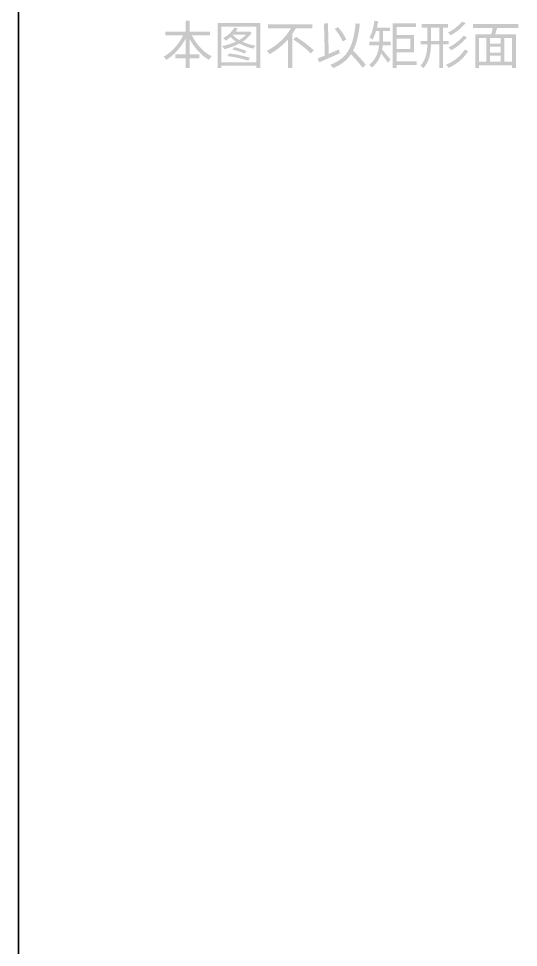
# Model space of a CAD drawing. Header units: millimetres. Extents: x -4600 to 229000, y -4300 to 19460.
# Drawn here: x 137400 to 140190, y 7580 to 12768 of the extents above; entities that cross this region are included whole.
import ezdxf

# ---------------------------------------------------------------- set-up
doc = ezdxf.new("R2010")
doc.units = ezdxf.units.MM
doc.header["$LTSCALE"] = 100
doc.layers.add('A-SHEET', color=7, linetype='Continuous', lineweight=35)
doc.layers.add('R2-LEGEND', color=7, linetype='Continuous', lineweight=18)

# ---------------------------------------------------------------- blocks, each defined once
blk = doc.blocks.new('A04_SHEET')
at = {"layer": 'R2-LEGEND'}
h = blk.add_hatch(color=256, dxfattribs=at)
edge = h.paths.add_edge_path()
edge.add_line((18331.8, 12755.4), (18331.8, 12695.2))
edge.add_line((18331.8, 12695.2), (18218.6, 12695.2))
edge.add_line((18218.6, 12695.2), (18218.6, 12673.4))
edge.add_line((18218.6, 12673.4), (18318.3, 12673.4))
edge.add_spline(control_points=[(18318.3, 12673.4), (18294, 12624.2), (18252.4, 12577.7), (18208.9, 12555.1)], knot_values=[0, 0, 0, 0, 1, 1, 1, 1], degree=3, periodic=0)
edge.add_spline(control_points=[(18208.9, 12555.1), (18213.8, 12550.8), (18220.6, 12542.8), (18224.4, 12537.3)], knot_values=[0, 0, 0, 0, 1, 1, 1, 1], degree=3, periodic=0)
edge.add_spline(control_points=[(18224.4, 12537.3), (18266.2, 12562), (18305.4, 12605.2), (18331.8, 12655.1)], knot_values=[0, 0, 0, 0, 1, 1, 1, 1], degree=3, periodic=0)
edge.add_line((18331.8, 12655.1), (18331.8, 12567.4))
edge.add_line((18331.8, 12567.4), (18275.6, 12567.4))
edge.add_line((18275.6, 12567.4), (18275.6, 12545.7))
edge.add_line((18275.6, 12545.7), (18331.8, 12545.7))
edge.add_line((18331.8, 12545.7), (18331.8, 12492.1))
edge.add_line((18331.8, 12492.1), (18354.4, 12492.1))
edge.add_line((18354.4, 12492.1), (18354.4, 12545.7))
edge.add_line((18354.4, 12545.7), (18409.1, 12545.7))
edge.add_line((18409.1, 12545.7), (18409.1, 12567.4))
edge.add_line((18409.1, 12567.4), (18354.4, 12567.4))
edge.add_line((18354.4, 12567.4), (18354.4, 12654.8))
edge.add_spline(control_points=[(18354.4, 12654.8), (18380.2, 12605.2), (18419.2, 12561.7), (18462.1, 12537.9)], knot_values=[0, 0, 0, 0, 1, 1, 1, 1], degree=3, periodic=0)
edge.add_spline(control_points=[(18462.1, 12537.9), (18465.9, 12543.9), (18473.3, 12552.5), (18478.5, 12556.8)], knot_values=[0, 0, 0, 0, 1, 1, 1, 1], degree=3, periodic=0)
edge.add_spline(control_points=[(18478.5, 12556.8), (18433.2, 12578.9), (18392, 12624.2), (18367.6, 12673.4)], knot_values=[0, 0, 0, 0, 1, 1, 1, 1], degree=3, periodic=0)
edge.add_line((18367.6, 12673.4), (18468.4, 12673.4))
edge.add_line((18468.4, 12673.4), (18468.4, 12695.2))
edge.add_line((18468.4, 12695.2), (18354.4, 12695.2))
edge.add_line((18354.4, 12695.2), (18354.4, 12755.4))
edge.add_line((18354.4, 12755.4), (18331.8, 12755.4))
h = blk.add_hatch(color=256, dxfattribs=at)
h.paths.add_polyline_path([(18510.6, 12743), (18510.6, 12492.1), (18531.2, 12492.1), (18531.2, 12504.1), (18727.7, 12504.1), (18727.7, 12492.1), (18749.2, 12492.1), (18749.2, 12743), (18510.6, 12743)])
h.paths.add_polyline_path([(18531.2, 12523.3), (18531.2, 12723.6), (18727.7, 12723.6), (18727.7, 12523.3), (18531.2, 12523.3)], flags=0)
edge = h.paths.add_edge_path(flags=0)
edge.add_spline(control_points=[(18605.1, 12717.8), (18590.8, 12694.3), (18566.1, 12672), (18541.5, 12657.4)], knot_values=[0, 0, 0, 0, 1, 1, 1, 1], degree=3, periodic=0)
edge.add_spline(control_points=[(18541.5, 12657.4), (18546.1, 12654.5), (18553.5, 12647.9), (18556.7, 12644.5)], knot_values=[0, 0, 0, 0, 1, 1, 1, 1], degree=3, periodic=0)
edge.add_spline(control_points=[(18556.7, 12644.5), (18565.3, 12650.2), (18574.2, 12657.1), (18583, 12664.8)], knot_values=[0, 0, 0, 0, 1, 1, 1, 1], degree=3, periodic=0)
edge.add_spline(control_points=[(18583, 12664.8), (18591.6, 12655.7), (18602.2, 12647.1), (18613.7, 12639.3)], knot_values=[0, 0, 0, 0, 1, 1, 1, 1], degree=3, periodic=0)
edge.add_spline(control_points=[(18613.7, 12639.3), (18589.3, 12627.9), (18561.8, 12619.3), (18536.3, 12614.1)], knot_values=[0, 0, 0, 0, 1, 1, 1, 1], degree=3, periodic=0)
edge.add_spline(control_points=[(18536.3, 12614.1), (18540.1, 12610.1), (18544.7, 12601.8), (18546.7, 12596.7)], knot_values=[0, 0, 0, 0, 1, 1, 1, 1], degree=3, periodic=0)
edge.add_spline(control_points=[(18546.7, 12596.7), (18574.7, 12603.2), (18604.8, 12613.8), (18632, 12628.5)], knot_values=[0, 0, 0, 0, 1, 1, 1, 1], degree=3, periodic=0)
edge.add_spline(control_points=[(18632, 12628.5), (18655.8, 12615.6), (18683, 12605.8), (18710.2, 12599.8)], knot_values=[0, 0, 0, 0, 1, 1, 1, 1], degree=3, periodic=0)
edge.add_spline(control_points=[(18710.2, 12599.8), (18712.8, 12605), (18718.3, 12612.4), (18722.3, 12616.1)], knot_values=[0, 0, 0, 0, 1, 1, 1, 1], degree=3, periodic=0)
edge.add_spline(control_points=[(18722.3, 12616.1), (18697.1, 12620.7), (18671.9, 12628.5), (18649.5, 12638.8)], knot_values=[0, 0, 0, 0, 1, 1, 1, 1], degree=3, periodic=0)
edge.add_spline(control_points=[(18649.5, 12638.8), (18671, 12652.8), (18689, 12669.1), (18701.1, 12688.6)], knot_values=[0, 0, 0, 0, 1, 1, 1, 1], degree=3, periodic=0)
edge.add_line((18701.1, 12688.6), (18688.8, 12695.8))
edge.add_line((18688.8, 12695.8), (18685.6, 12694.9))
edge.add_line((18685.6, 12694.9), (18611.4, 12694.9))
edge.add_spline(control_points=[(18611.4, 12694.9), (18615.7, 12700.4), (18619.7, 12705.8), (18623.2, 12711.5)], knot_values=[0, 0, 0, 0, 1, 1, 1, 1], degree=3, periodic=0)
edge.add_line((18623.2, 12711.5), (18605.1, 12717.8))
edge = h.paths.add_edge_path(flags=0)
edge.add_line((18594.8, 12676.3), (18596.8, 12678.3))
edge.add_line((18596.8, 12678.3), (18671, 12678.3))
edge.add_spline(control_points=[(18671, 12678.3), (18660.7, 12667.1), (18646.9, 12657.1), (18631.5, 12648.2)], knot_values=[0, 0, 0, 0, 1, 1, 1, 1], degree=3, periodic=0)
edge.add_spline(control_points=[(18631.5, 12648.2), (18616.8, 12656.5), (18604.2, 12666), (18594.8, 12676.3)], knot_values=[0, 0, 0, 0, 1, 1, 1, 1], degree=3, periodic=0)
edge = h.paths.add_edge_path(flags=0)
edge.add_spline(control_points=[(18565.3, 12558.5), (18604.8, 12553.7), (18654.4, 12542.2), (18681.9, 12532.5)], knot_values=[0, 0, 0, 0, 1, 1, 1, 1], degree=3, periodic=0)
edge.add_line((18681.9, 12532.5), (18691.3, 12548.5))
edge.add_spline(control_points=[(18691.3, 12548.5), (18663.5, 12557.7), (18614, 12568.9), (18575.3, 12573.2)], knot_values=[0, 0, 0, 0, 1, 1, 1, 1], degree=3, periodic=0)
edge.add_line((18575.3, 12573.2), (18565.3, 12558.5))
edge = h.paths.add_edge_path(flags=0)
edge.add_spline(control_points=[(18593.9, 12594.9), (18616.8, 12590.1), (18646.1, 12580), (18662.1, 12572)], knot_values=[0, 0, 0, 0, 1, 1, 1, 1], degree=3, periodic=0)
edge.add_line((18662.1, 12572), (18671, 12586.6))
edge.add_spline(control_points=[(18671, 12586.6), (18655, 12594.1), (18626, 12603.5), (18603.1, 12608.1)], knot_values=[0, 0, 0, 0, 1, 1, 1, 1], degree=3, periodic=0)
edge.add_line((18603.1, 12608.1), (18593.9, 12594.9))
h = blk.add_hatch(color=256, dxfattribs=at)
edge = h.paths.add_edge_path()
edge.add_line((18792.8, 12735.6), (18792.8, 12713.5))
edge.add_line((18792.8, 12713.5), (18920.2, 12713.5))
edge.add_spline(control_points=[(18920.2, 12713.5), (18891.9, 12664.5), (18842.6, 12616.1), (18785.6, 12588.1)], knot_values=[0, 0, 0, 0, 1, 1, 1, 1], degree=3, periodic=0)
edge.add_spline(control_points=[(18785.6, 12588.1), (18790.2, 12583.2), (18796.8, 12574.6), (18800.2, 12569.1)], knot_values=[0, 0, 0, 0, 1, 1, 1, 1], degree=3, periodic=0)
edge.add_spline(control_points=[(18800.2, 12569.1), (18840, 12590.1), (18875.6, 12619.6), (18904.5, 12652.8)], knot_values=[0, 0, 0, 0, 1, 1, 1, 1], degree=3, periodic=0)
edge.add_line((18904.5, 12652.8), (18904.5, 12492.7))
edge.add_line((18904.5, 12492.7), (18927.7, 12492.7))
edge.add_line((18927.7, 12492.7), (18927.7, 12682.3))
edge.add_spline(control_points=[(18927.7, 12682.3), (18935.1, 12692.3), (18941.7, 12702.9), (18947.7, 12713.5)], knot_values=[0, 0, 0, 0, 1, 1, 1, 1], degree=3, periodic=0)
edge.add_line((18947.7, 12713.5), (19039.7, 12713.5))
edge.add_line((19039.7, 12713.5), (19039.7, 12735.6))
edge.add_line((19039.7, 12735.6), (18792.8, 12735.6))
edge = h.paths.add_edge_path(flags=0)
edge.add_spline(control_points=[(18933.1, 12651.9), (18967.2, 12629), (19010.2, 12595.2), (19030.5, 12573.2)], knot_values=[0, 0, 0, 0, 1, 1, 1, 1], degree=3, periodic=0)
edge.add_line((19030.5, 12573.2), (19048, 12589.8))
edge.add_spline(control_points=[(19048, 12589.8), (19026.5, 12611.8), (18983, 12643.9), (18949.2, 12665.7)], knot_values=[0, 0, 0, 0, 1, 1, 1, 1], degree=3, periodic=0)
edge.add_line((18949.2, 12665.7), (18933.1, 12651.9))
h = blk.add_hatch(color=256, dxfattribs=at)
edge = h.paths.add_edge_path()
edge.add_line((19104.5, 12740.2), (19109.3, 12561.7))
edge.add_spline(control_points=[(19109.3, 12561.7), (19094.4, 12555.4), (19081, 12550), (19069.8, 12545.7)], knot_values=[0, 0, 0, 0, 1, 1, 1, 1], degree=3, periodic=0)
edge.add_line((19069.8, 12545.7), (19077.5, 12523.3))
edge.add_spline(control_points=[(19077.5, 12523.3), (19109, 12537.1), (19152.9, 12556.3), (19192.7, 12574.3)], knot_values=[0, 0, 0, 0, 1, 1, 1, 1], degree=3, periodic=0)
edge.add_line((19192.7, 12574.3), (19187.8, 12595.2))
edge.add_line((19187.8, 12595.2), (19131.1, 12570.9))
edge.add_line((19131.1, 12570.9), (19126.5, 12741))
edge.add_line((19126.5, 12741), (19104.5, 12740.2))
h = blk.add_hatch(color=256, dxfattribs=at)
edge = h.paths.add_edge_path()
edge.add_spline(control_points=[(19281.2, 12741), (19268.6, 12616.1), (19238.3, 12546.2), (19139.1, 12509.8)], knot_values=[0, 0, 0, 0, 1, 1, 1, 1], degree=3, periodic=0)
edge.add_spline(control_points=[(19139.1, 12509.8), (19144.3, 12505.3), (19153.2, 12496.1), (19156.3, 12491.2)], knot_values=[0, 0, 0, 0, 1, 1, 1, 1], degree=3, periodic=0)
edge.add_spline(control_points=[(19156.3, 12491.2), (19201.3, 12510.1), (19232.8, 12535.1), (19255.2, 12569.1)], knot_values=[0, 0, 0, 0, 1, 1, 1, 1], degree=3, periodic=0)
edge.add_spline(control_points=[(19255.2, 12569.1), (19279.5, 12543.4), (19306.2, 12513), (19319.3, 12492.9)], knot_values=[0, 0, 0, 0, 1, 1, 1, 1], degree=3, periodic=0)
edge.add_line((19319.3, 12492.9), (19337.7, 12509.8))
edge.add_spline(control_points=[(19337.7, 12509.8), (19322.8, 12531), (19292.4, 12563.1), (19266.9, 12589.2)], knot_values=[0, 0, 0, 0, 1, 1, 1, 1], degree=3, periodic=0)
edge.add_spline(control_points=[(19266.9, 12589.2), (19286.7, 12627.9), (19297.8, 12676.9), (19304.7, 12738.8)], knot_values=[0, 0, 0, 0, 1, 1, 1, 1], degree=3, periodic=0)
edge.add_line((19304.7, 12738.8), (19281.2, 12741))
edge = h.paths.add_edge_path(flags=0)
edge.add_spline(control_points=[(19164.1, 12710.7), (19182.1, 12689.5), (19200.7, 12660), (19208.2, 12640.2)], knot_values=[0, 0, 0, 0, 1, 1, 1, 1], degree=3, periodic=0)
edge.add_line((19208.2, 12640.2), (19228.8, 12651.1))
edge.add_spline(control_points=[(19228.8, 12651.1), (19220.8, 12670.9), (19202.2, 12698.9), (19183.2, 12719.8)], knot_values=[0, 0, 0, 0, 1, 1, 1, 1], degree=3, periodic=0)
edge.add_line((19183.2, 12719.8), (19164.1, 12710.7))
h = blk.add_hatch(color=256, dxfattribs=at)
edge = h.paths.add_edge_path()
edge.add_spline(control_points=[(19386.1, 12755.9), (19381.2, 12720.4), (19372.6, 12685.2), (19358.3, 12662.3)], knot_values=[0, 0, 0, 0, 1, 1, 1, 1], degree=3, periodic=0)
edge.add_spline(control_points=[(19358.3, 12662.3), (19363.2, 12659.7), (19372, 12653.9), (19375.8, 12650.8)], knot_values=[0, 0, 0, 0, 1, 1, 1, 1], degree=3, periodic=0)
edge.add_spline(control_points=[(19375.8, 12650.8), (19383.2, 12663.7), (19389.5, 12680), (19394.7, 12698.1)], knot_values=[0, 0, 0, 0, 1, 1, 1, 1], degree=3, periodic=0)
edge.add_line((19394.7, 12698.1), (19413.6, 12698.1))
edge.add_line((19413.6, 12698.1), (19413.6, 12652.5))
edge.add_line((19413.6, 12652.5), (19413.3, 12638.5))
edge.add_line((19413.3, 12638.5), (19358.3, 12638.5))
edge.add_line((19358.3, 12638.5), (19358.3, 12618.1))
edge.add_line((19358.3, 12618.1), (19411.9, 12618.1))
edge.add_spline(control_points=[(19411.9, 12618.1), (19408.1, 12580.9), (19395.3, 12540.5), (19357.1, 12509.6)], knot_values=[0, 0, 0, 0, 1, 1, 1, 1], degree=3, periodic=0)
edge.add_spline(control_points=[(19357.1, 12509.6), (19361.4, 12507), (19369.5, 12499), (19372.3, 12494.4)], knot_values=[0, 0, 0, 0, 1, 1, 1, 1], degree=3, periodic=0)
edge.add_spline(control_points=[(19372.3, 12494.4), (19399.3, 12516.4), (19415, 12544.8), (19423.6, 12573.2)], knot_values=[0, 0, 0, 0, 1, 1, 1, 1], degree=3, periodic=0)
edge.add_spline(control_points=[(19423.6, 12573.2), (19436.5, 12556.8), (19454, 12533), (19461.7, 12521)], knot_values=[0, 0, 0, 0, 1, 1, 1, 1], degree=3, periodic=0)
edge.add_line((19461.7, 12521), (19475.8, 12538.8))
edge.add_spline(control_points=[(19475.8, 12538.8), (19468.9, 12547.4), (19440.5, 12582.3), (19429.1, 12594.6)], knot_values=[0, 0, 0, 0, 1, 1, 1, 1], degree=3, periodic=0)
edge.add_spline(control_points=[(19429.1, 12594.6), (19430.5, 12602.7), (19431.6, 12610.4), (19432.5, 12618.1)], knot_values=[0, 0, 0, 0, 1, 1, 1, 1], degree=3, periodic=0)
edge.add_line((19432.5, 12618.1), (19477.5, 12618.1))
edge.add_line((19477.5, 12618.1), (19477.5, 12638.5))
edge.add_line((19477.5, 12638.5), (19433.9, 12638.5))
edge.add_line((19433.9, 12638.5), (19434.2, 12651.9))
edge.add_line((19434.2, 12651.9), (19434.2, 12698.1))
edge.add_line((19434.2, 12698.1), (19473.5, 12698.1))
edge.add_line((19473.5, 12698.1), (19473.5, 12717.8))
edge.add_line((19473.5, 12717.8), (19399.8, 12717.8))
edge.add_spline(control_points=[(19399.8, 12717.8), (19402.4, 12729), (19404.7, 12740.5), (19406.4, 12752.2)], knot_values=[0, 0, 0, 0, 1, 1, 1, 1], degree=3, periodic=0)
edge.add_line((19406.4, 12752.2), (19386.1, 12755.9))
h = blk.add_hatch(color=256, dxfattribs=at)
h.paths.add_polyline_path([(19488.6, 12741.6), (19488.6, 12492.1), (19509.6, 12492.1), (19509.6, 12509), (19621.3, 12509), (19621.3, 12529.3), (19509.6, 12529.3), (19509.6, 12578.9), (19607.5, 12578.9), (19607.5, 12676), (19509.6, 12676), (19509.6, 12721.6), (19617.6, 12721.6), (19617.6, 12741.6), (19488.6, 12741.6)])
h.paths.add_polyline_path([(19509.6, 12655.7), (19586.9, 12655.7), (19586.9, 12598.9), (19509.6, 12598.9), (19509.6, 12655.7)], flags=0)
h = blk.add_hatch(color=256, dxfattribs=at)
edge = h.paths.add_edge_path()
edge.add_line((19644.2, 12643.6), (19644.2, 12623.6))
edge.add_line((19644.2, 12623.6), (19681.5, 12623.6))
edge.add_spline(control_points=[(19681.5, 12623.6), (19680.3, 12580.9), (19674, 12538.8), (19643.1, 12504.7)], knot_values=[0, 0, 0, 0, 1, 1, 1, 1], degree=3, periodic=0)
edge.add_spline(control_points=[(19643.1, 12504.7), (19648.2, 12501.8), (19655.7, 12494.9), (19659.1, 12490.4)], knot_values=[0, 0, 0, 0, 1, 1, 1, 1], degree=3, periodic=0)
edge.add_spline(control_points=[(19659.1, 12490.4), (19693.5, 12527.9), (19700.7, 12575.5), (19701.8, 12623.6)], knot_values=[0, 0, 0, 0, 1, 1, 1, 1], degree=3, periodic=0)
edge.add_line((19701.8, 12623.6), (19748.2, 12623.6))
edge.add_line((19748.2, 12623.6), (19748.2, 12492.4))
edge.add_line((19748.2, 12492.4), (19769.4, 12492.4))
edge.add_line((19769.4, 12492.4), (19769.4, 12623.6))
edge.add_line((19769.4, 12623.6), (19800.4, 12623.6))
edge.add_line((19800.4, 12623.6), (19800.4, 12643.6))
edge.add_line((19800.4, 12643.6), (19769.4, 12643.6))
edge.add_line((19769.4, 12643.6), (19769.4, 12717.8))
edge.add_line((19769.4, 12717.8), (19796.6, 12717.8))
edge.add_line((19796.6, 12717.8), (19796.6, 12737.9))
edge.add_line((19796.6, 12737.9), (19649.1, 12737.9))
edge.add_line((19649.1, 12737.9), (19649.1, 12717.8))
edge.add_line((19649.1, 12717.8), (19681.7, 12717.8))
edge.add_line((19681.7, 12717.8), (19681.7, 12643.6))
edge.add_line((19681.7, 12643.6), (19644.2, 12643.6))
h.paths.add_polyline_path([(19748.2, 12717.8), (19748.2, 12643.6), (19702.1, 12643.6), (19702.1, 12717.8), (19748.2, 12717.8)], flags=0)
h = blk.add_hatch(color=256, dxfattribs=at)
edge = h.paths.add_edge_path()
edge.add_spline(control_points=[(19874.8, 12751.1), (19857.1, 12727.9), (19824.4, 12703.5), (19796.9, 12689.8)], knot_values=[0, 0, 0, 0, 1, 1, 1, 1], degree=3, periodic=0)
edge.add_spline(control_points=[(19796.9, 12689.8), (19802.4, 12685.8), (19808.7, 12679.4), (19812.4, 12674.6)], knot_values=[0, 0, 0, 0, 1, 1, 1, 1], degree=3, periodic=0)
edge.add_spline(control_points=[(19812.4, 12674.6), (19841.6, 12690.6), (19873.7, 12716.4), (19894.9, 12742.8)], knot_values=[0, 0, 0, 0, 1, 1, 1, 1], degree=3, periodic=0)
edge.add_line((19894.9, 12742.8), (19874.8, 12751.1))
h = blk.add_hatch(color=256, dxfattribs=at)
edge = h.paths.add_edge_path()
edge.add_line((19935.6, 12736.7), (19935.6, 12716.1))
edge.add_line((19935.6, 12716.1), (20046.2, 12716.1))
edge.add_spline(control_points=[(20046.2, 12716.1), (20044.2, 12704.4), (20041, 12690.9), (20038.1, 12680)], knot_values=[0, 0, 0, 0, 1, 1, 1, 1], degree=3, periodic=0)
edge.add_line((20038.1, 12680), (19948.8, 12680))
edge.add_line((19948.8, 12680), (19948.8, 12492.1))
edge.add_line((19948.8, 12492.1), (19969.4, 12492.1))
edge.add_line((19969.4, 12492.1), (19969.4, 12507.3))
edge.add_line((19969.4, 12507.3), (20153.9, 12507.3))
edge.add_line((20153.9, 12507.3), (20153.9, 12492.1))
edge.add_line((20153.9, 12492.1), (20175.7, 12492.1))
edge.add_line((20175.7, 12492.1), (20175.7, 12680))
edge.add_line((20175.7, 12680), (20060.2, 12680))
edge.add_line((20060.2, 12680), (20071.4, 12716.1))
edge.add_line((20071.4, 12716.1), (20189.7, 12716.1))
edge.add_line((20189.7, 12716.1), (20189.7, 12736.7))
edge.add_line((20189.7, 12736.7), (19935.6, 12736.7))
h.paths.add_polyline_path([(20153.9, 12527.3), (20110.9, 12527.3), (20110.9, 12660), (20153.9, 12660), (20153.9, 12527.3)], flags=0)
h.paths.add_polyline_path([(19969.4, 12527.3), (19969.4, 12660), (20010.6, 12660), (20010.6, 12527.3), (19969.4, 12527.3)], flags=0)
h.paths.add_polyline_path([(20030.4, 12560.8), (20091.1, 12560.8), (20091.1, 12527.3), (20030.4, 12527.3), (20030.4, 12560.8)], flags=0)
h.paths.add_polyline_path([(20030.4, 12610.7), (20091.1, 12610.7), (20091.1, 12578.3), (20030.4, 12578.3), (20030.4, 12610.7)], flags=0)
h.paths.add_polyline_path([(20030.4, 12628.2), (20030.4, 12660), (20091.1, 12660), (20091.1, 12628.2), (20030.4, 12628.2)], flags=0)
h = blk.add_hatch(color=256, dxfattribs=at)
edge = h.paths.add_edge_path()
edge.add_spline(control_points=[(19883.2, 12672), (19864, 12647.1), (19829.3, 12621.3), (19799.8, 12606.4)], knot_values=[0, 0, 0, 0, 1, 1, 1, 1], degree=3, periodic=0)
edge.add_spline(control_points=[(19799.8, 12606.4), (19805.2, 12602.1), (19811.5, 12595.5), (19815.3, 12591.2)], knot_values=[0, 0, 0, 0, 1, 1, 1, 1], degree=3, periodic=0)
edge.add_spline(control_points=[(19815.3, 12591.2), (19845.9, 12608.1), (19880.6, 12635.9), (19902.6, 12664)], knot_values=[0, 0, 0, 0, 1, 1, 1, 1], degree=3, periodic=0)
edge.add_line((19902.6, 12664), (19883.2, 12672))
h = blk.add_hatch(color=256, dxfattribs=at)
edge = h.paths.add_edge_path()
edge.add_spline(control_points=[(19889.7, 12594.6), (19868.3, 12558.8), (19827.6, 12527), (19784.9, 12509.6)], knot_values=[0, 0, 0, 0, 1, 1, 1, 1], degree=3, periodic=0)
edge.add_spline(control_points=[(19784.9, 12509.6), (19790.6, 12505), (19796.9, 12497.5), (19800.4, 12492.4)], knot_values=[0, 0, 0, 0, 1, 1, 1, 1], degree=3, periodic=0)
edge.add_spline(control_points=[(19800.4, 12492.4), (19844.5, 12512.7), (19885.4, 12546.8), (19909.8, 12586.6)], knot_values=[0, 0, 0, 0, 1, 1, 1, 1], degree=3, periodic=0)
edge.add_line((19909.8, 12586.6), (19889.7, 12594.6))
at = {"layer": 'A-SHEET'}
blk.add_line((17400, -3900), (17400, 19060), dxfattribs=at)

msp = doc.modelspace()

# ---------------------------------------------------------------- block references
msp.add_blockref('A04_SHEET', (120000, 0))

doc.saveas('drawing.dxf')
